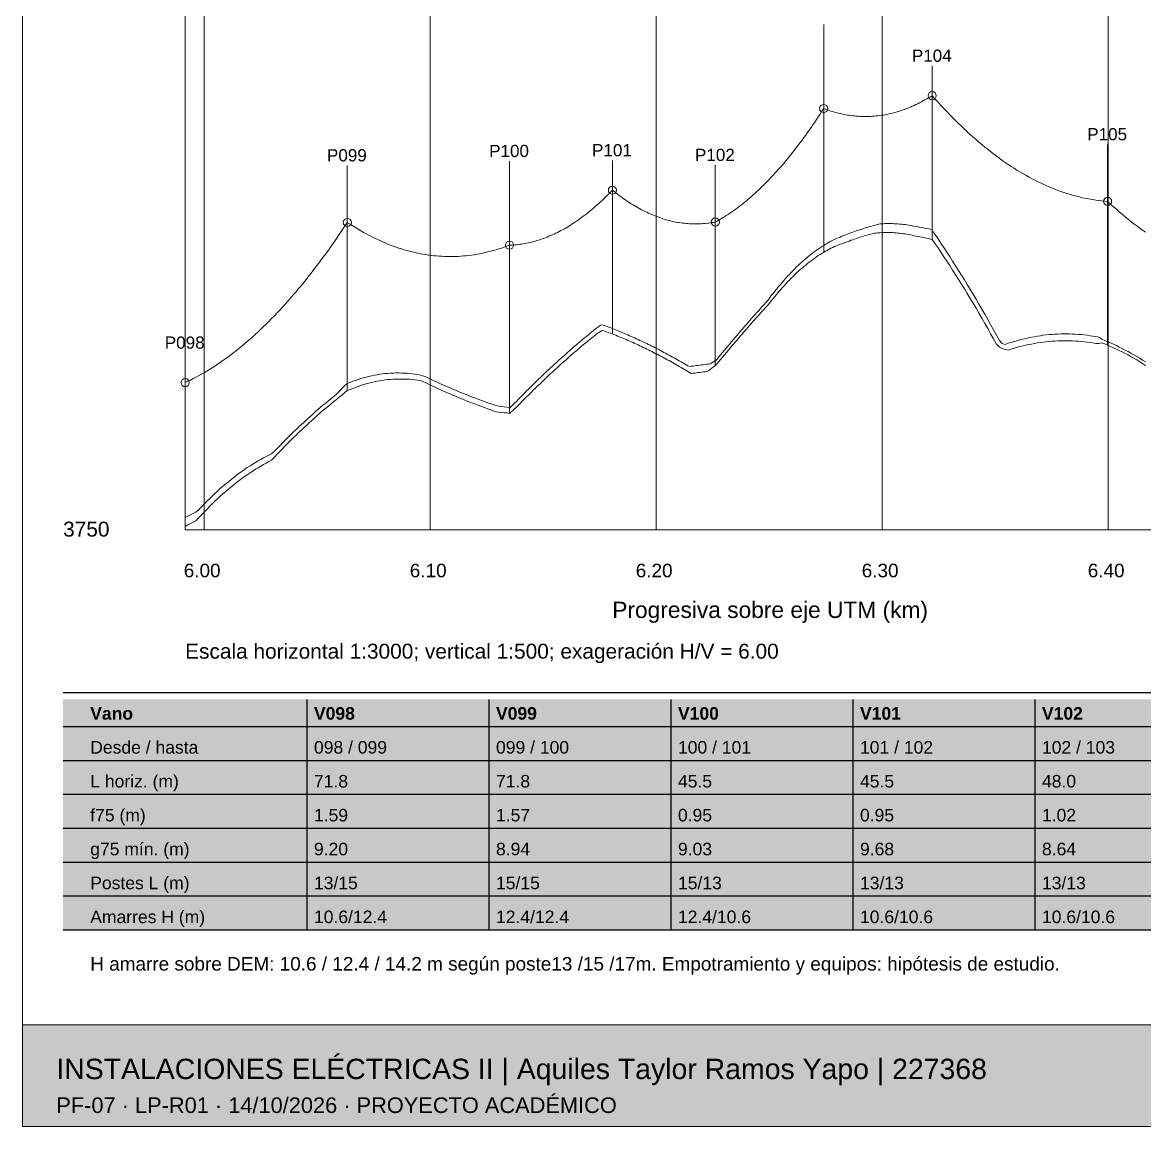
# Paper-space layout 'LP-PF-07' of a CAD drawing. Header units: metres, sheet in millimetres. Extents: x 8 to 412, y 8 to 290.
# Drawn here: x 8 to 173.5, y 8 to 170.8 of the extents above; entities that cross this region are included whole.
import ezdxf

# ---------------------------------------------------------------- set-up
doc = ezdxf.new("R2010")
doc.units = ezdxf.units.M
for name, color, linetype, lineweight, true_color in [('DETALLE', 7, 'Continuous', 13, 0x33434d), ('PERFIL_CONDUCTOR', 7, 'Continuous', 13, 0xc53643), ('PERFIL_TERRENO', 7, 'Continuous', 13, 0x976f49), ('PF_COTA', 7, 'Continuous', 0, 0x367db4), ('PF_EJE_DEM', 7, 'Continuous', 0, 0x53856e), ('PF_GRID', 7, 'Continuous', 0, 0xdee6ea), ('ROTULO', 7, 'Continuous', 13, 0x18364a)]:
    doc.layers.add(name, color=color, linetype=linetype, lineweight=lineweight, true_color=true_color)
doc.layers.add('PRESENTACION', color=7, linetype='Continuous')
doc.styles.add('Arial', font='arial.ttf')
doc.styles.add('Arial-Bold', font='arialbd.ttf')

psp = doc.layouts.new('LP-PF-07')

# ---------------------------------------------------------------- hatches: boundary and pattern name
at = {"layer": 'PRESENTACION', "true_color": 0xe6eef2}
psp.add_hatch(color=7, dxfattribs=at).paths.add_polyline_path([(14, 64), (404, 64), (404, 71), (14, 71)])
at = {"layer": 'PRESENTACION', "true_color": 0xf6f8fa}
psp.add_hatch(color=7, dxfattribs=at).paths.add_polyline_path([(14, 37), (404, 37), (404, 64), (14, 64)])
at = {"layer": 'PRESENTACION', "true_color": 0xeef4f7}
psp.add_hatch(color=7, dxfattribs=at).paths.add_polyline_path([(8, 8), (412, 8), (412, 23), (8, 23)])

# ---------------------------------------------------------------- linework, layer by layer
at = {"layer": 'DETALLE'}
for p, q in [((142.19, 138.82), (142.19, 160.02)), ((126.19, 136.93), (126.19, 158.13)), ((95.02, 124.88), (95.02, 146.08)), ((168.06, 123.24), (168.06, 144.44)), ((55.92, 116.53), (55.92, 141.33)), ((110.2, 120.19), (110.2, 141.39)), ((79.84, 113.17), (79.84, 137.97)), ((32, 96.51), (32, 117.71))]:
    psp.add_line(p, q, dxfattribs=at)
psp.add_lwpolyline([(32, 96), (284, 96), (284, 249), (32, 249)], close=True, dxfattribs=at)
for centre in [(142.19, 160.02), (126.19, 158.13), (95.02, 146.08), (168.06, 144.44), (55.92, 141.33), (110.2, 141.39), (79.84, 137.97), (32, 117.71)]:
    psp.add_circle(centre, 0.6, dxfattribs=at)
at = {"layer": 'PERFIL_CONDUCTOR'}
for points in [[(126.19, 158.13), (126.46, 158.03), (126.73, 157.94), (126.99, 157.84), (127.26, 157.76), (127.53, 157.67), (127.79, 157.6), (128.06, 157.52), (128.32, 157.45), (128.59, 157.39), (128.86, 157.33), (129.12, 157.27), (129.39, 157.22), (129.66, 157.17), (129.92, 157.13), (130.19, 157.09), (130.46, 157.06), (130.72, 157.03), (130.99, 157.01), (131.26, 156.99), (131.52, 156.97), (131.79, 156.96), (132.06, 156.95), (132.32, 156.95), (132.59, 156.95), (132.86, 156.96), (133.12, 156.97), (133.39, 156.99), (133.66, 157.01), (133.92, 157.03), (134.19, 157.06), (134.46, 157.09), (134.72, 157.13), (134.99, 157.17), (135.26, 157.22), (135.52, 157.27), (135.79, 157.33), (136.05, 157.39), (136.32, 157.46), (136.59, 157.52), (136.85, 157.6), (137.12, 157.68), (137.39, 157.76), (137.65, 157.85), (137.92, 157.94), (138.19, 158.04), (138.45, 158.14), (138.72, 158.24), (138.99, 158.35), (139.25, 158.47), (139.52, 158.59), (139.79, 158.71), (140.05, 158.84), (140.32, 158.97), (140.59, 159.11), (140.85, 159.25), (141.12, 159.39), (141.39, 159.54), (141.65, 159.7), (141.92, 159.86), (142.19, 160.02)], [(142.19, 160.02), (142.62, 159.53), (143.05, 159.06), (143.48, 158.59), (143.91, 158.12), (144.34, 157.67), (144.77, 157.22), (145.2, 156.78), (145.63, 156.35), (146.07, 155.93), (146.5, 155.51), (146.93, 155.1), (147.36, 154.7), (147.79, 154.31), (148.22, 153.92), (148.65, 153.54), (149.08, 153.17), (149.52, 152.81), (149.95, 152.45), (150.38, 152.11), (150.81, 151.77), (151.24, 151.44), (151.67, 151.11), (152.1, 150.79), (152.53, 150.48), (152.97, 150.18), (153.4, 149.89), (153.83, 149.6), (154.26, 149.33), (154.69, 149.05), (155.12, 148.79), (155.55, 148.54), (155.98, 148.29), (156.41, 148.05), (156.85, 147.81), (157.28, 147.59), (157.71, 147.37), (158.14, 147.16), (158.57, 146.96), (159, 146.76), (159.43, 146.58), (159.86, 146.4), (160.3, 146.23), (160.73, 146.06), (161.16, 145.91), (161.59, 145.76), (162.02, 145.62), (162.45, 145.48), (162.88, 145.36), (163.31, 145.24), (163.75, 145.13), (164.18, 145.02), (164.61, 144.93), (165.04, 144.84), (165.47, 144.76), (165.9, 144.69), (166.33, 144.62), (166.76, 144.56), (167.19, 144.51), (167.63, 144.47), (168.06, 144.44)], [(110.2, 141.39), (110.47, 141.54), (110.73, 141.68), (111, 141.84), (111.27, 142), (111.53, 142.16), (111.8, 142.33), (112.07, 142.5), (112.33, 142.68), (112.6, 142.86), (112.86, 143.05), (113.13, 143.24), (113.4, 143.43), (113.66, 143.63), (113.93, 143.84), (114.2, 144.04), (114.46, 144.26), (114.73, 144.47), (115, 144.7), (115.26, 144.92), (115.53, 145.15), (115.8, 145.39), (116.06, 145.63), (116.33, 145.88), (116.6, 146.12), (116.86, 146.38), (117.13, 146.64), (117.4, 146.9), (117.66, 147.17), (117.93, 147.44), (118.2, 147.71), (118.46, 148), (118.73, 148.28), (119, 148.57), (119.26, 148.87), (119.53, 149.17), (119.8, 149.47), (120.06, 149.78), (120.33, 150.09), (120.59, 150.41), (120.86, 150.73), (121.13, 151.06), (121.39, 151.39), (121.66, 151.72), (121.93, 152.06), (122.19, 152.41), (122.46, 152.76), (122.73, 153.11), (122.99, 153.47), (123.26, 153.83), (123.53, 154.2), (123.79, 154.57), (124.06, 154.95), (124.33, 155.33), (124.59, 155.72), (124.86, 156.11), (125.13, 156.51), (125.39, 156.91), (125.66, 157.31), (125.93, 157.72), (126.19, 158.13)], [(79.84, 137.97), (80.09, 137.98), (80.35, 138), (80.6, 138.02), (80.85, 138.04), (81.11, 138.07), (81.36, 138.1), (81.61, 138.13), (81.87, 138.17), (82.12, 138.22), (82.37, 138.27), (82.62, 138.32), (82.88, 138.37), (83.13, 138.44), (83.38, 138.5), (83.64, 138.57), (83.89, 138.64), (84.14, 138.72), (84.4, 138.8), (84.65, 138.89), (84.9, 138.98), (85.15, 139.08), (85.41, 139.17), (85.66, 139.28), (85.91, 139.39), (86.17, 139.5), (86.42, 139.61), (86.67, 139.73), (86.93, 139.86), (87.18, 139.99), (87.43, 140.12), (87.68, 140.26), (87.94, 140.4), (88.19, 140.54), (88.44, 140.69), (88.7, 140.85), (88.95, 141), (89.2, 141.17), (89.45, 141.33), (89.71, 141.5), (89.96, 141.68), (90.21, 141.86), (90.47, 142.04), (90.72, 142.23), (90.97, 142.42), (91.23, 142.62), (91.48, 142.82), (91.73, 143.03), (91.98, 143.23), (92.24, 143.45), (92.49, 143.67), (92.74, 143.89), (93, 144.11), (93.25, 144.35), (93.5, 144.58), (93.76, 144.82), (94.01, 145.06), (94.26, 145.31), (94.51, 145.56), (94.77, 145.82), (95.02, 146.08)], [(95.02, 146.08), (95.27, 145.88), (95.53, 145.68), (95.78, 145.48), (96.03, 145.29), (96.29, 145.11), (96.54, 144.92), (96.79, 144.75), (97.04, 144.57), (97.3, 144.4), (97.55, 144.24), (97.8, 144.08), (98.06, 143.92), (98.31, 143.77), (98.56, 143.62), (98.82, 143.48), (99.07, 143.34), (99.32, 143.2), (99.57, 143.07), (99.83, 142.95), (100.08, 142.82), (100.33, 142.71), (100.59, 142.59), (100.84, 142.48), (101.09, 142.38), (101.35, 142.28), (101.6, 142.18), (101.85, 142.09), (102.1, 142), (102.36, 141.91), (102.61, 141.83), (102.86, 141.76), (103.12, 141.68), (103.37, 141.62), (103.62, 141.55), (103.87, 141.49), (104.13, 141.44), (104.38, 141.39), (104.63, 141.34), (104.89, 141.3), (105.14, 141.26), (105.39, 141.23), (105.65, 141.2), (105.9, 141.17), (106.15, 141.15), (106.4, 141.14), (106.66, 141.12), (106.91, 141.12), (107.16, 141.11), (107.42, 141.11), (107.67, 141.12), (107.92, 141.12), (108.18, 141.14), (108.43, 141.15), (108.68, 141.17), (108.93, 141.2), (109.19, 141.23), (109.44, 141.26), (109.69, 141.3), (109.95, 141.34), (110.2, 141.39)], [(168.06, 144.44), (168.49, 144.04), (168.92, 143.65), (169.35, 143.27), (169.78, 142.89), (170.21, 142.53), (170.64, 142.17), (171.08, 141.82), (171.51, 141.48), (171.94, 141.14), (172.37, 140.81), (172.8, 140.49), (173.23, 140.18), (173.66, 139.88)], [(32, 117.71), (32.4, 117.9), (32.8, 118.09), (33.2, 118.29), (33.59, 118.5), (33.99, 118.71), (34.39, 118.94), (34.79, 119.16), (35.19, 119.4), (35.59, 119.64), (35.99, 119.89), (36.39, 120.15), (36.78, 120.41), (37.18, 120.68), (37.58, 120.96), (37.98, 121.24), (38.38, 121.53), (38.78, 121.83), (39.18, 122.14), (39.57, 122.45), (39.97, 122.77), (40.37, 123.09), (40.77, 123.43), (41.17, 123.77), (41.57, 124.11), (41.97, 124.47), (42.37, 124.83), (42.76, 125.2), (43.16, 125.57), (43.56, 125.96), (43.96, 126.35), (44.36, 126.74), (44.76, 127.15), (45.16, 127.56), (45.56, 127.98), (45.95, 128.4), (46.35, 128.83), (46.75, 129.27), (47.15, 129.72), (47.55, 130.17), (47.95, 130.63), (48.35, 131.1), (48.74, 131.57), (49.14, 132.05), (49.54, 132.54), (49.94, 133.04), (50.34, 133.54), (50.74, 134.05), (51.14, 134.57), (51.54, 135.09), (51.93, 135.62), (52.33, 136.16), (52.73, 136.71), (53.13, 137.26), (53.53, 137.82), (53.93, 138.39), (54.33, 138.96), (54.72, 139.54), (55.12, 140.13), (55.52, 140.73), (55.92, 141.33)], [(55.92, 141.33), (56.32, 141.07), (56.72, 140.81), (57.12, 140.57), (57.52, 140.32), (57.91, 140.09), (58.31, 139.86), (58.71, 139.64), (59.11, 139.43), (59.51, 139.23), (59.91, 139.03), (60.31, 138.84), (60.71, 138.65), (61.1, 138.47), (61.5, 138.3), (61.9, 138.14), (62.3, 137.98), (62.7, 137.83), (63.1, 137.69), (63.5, 137.55), (63.89, 137.42), (64.29, 137.3), (64.69, 137.19), (65.09, 137.08), (65.49, 136.98), (65.89, 136.88), (66.29, 136.8), (66.69, 136.72), (67.08, 136.64), (67.48, 136.58), (67.88, 136.52), (68.28, 136.47), (68.68, 136.42), (69.08, 136.38), (69.48, 136.35), (69.87, 136.33), (70.27, 136.31), (70.67, 136.3), (71.07, 136.29), (71.47, 136.3), (71.87, 136.31), (72.27, 136.32), (72.67, 136.35), (73.06, 136.38), (73.46, 136.42), (73.86, 136.46), (74.26, 136.51), (74.66, 136.57), (75.06, 136.64), (75.46, 136.71), (75.85, 136.79), (76.25, 136.88), (76.65, 136.97), (77.05, 137.07), (77.45, 137.18), (77.85, 137.29), (78.25, 137.42), (78.65, 137.54), (79.04, 137.68), (79.44, 137.82), (79.84, 137.97)]]:
    psp.add_lwpolyline(points, dxfattribs=at)
at = {"layer": 'PERFIL_TERRENO'}
for points in [[(126.19, 137.94), (126.46, 138.1), (126.73, 138.25), (126.99, 138.4), (127.26, 138.55), (127.53, 138.69), (127.79, 138.82), (128.06, 138.94), (128.32, 139.06), (128.59, 139.17), (128.86, 139.28), (129.12, 139.39), (129.39, 139.49), (129.66, 139.6), (129.92, 139.7), (130.19, 139.8), (130.46, 139.89), (130.72, 139.99), (130.99, 140.08), (131.26, 140.17), (131.52, 140.26), (131.79, 140.35), (132.06, 140.43), (132.32, 140.51), (132.59, 140.59), (132.86, 140.67), (133.12, 140.75), (133.39, 140.82), (133.66, 140.9), (133.92, 140.97), (134.19, 141.03), (134.46, 141.1), (134.72, 141.12), (134.99, 141.14), (135.26, 141.15), (135.52, 141.16), (135.79, 141.16), (136.05, 141.16), (136.32, 141.15), (136.59, 141.14), (136.85, 141.13), (137.12, 141.11), (137.39, 141.09), (137.65, 141.07), (137.92, 141.04), (138.19, 141.01), (138.45, 140.97), (138.72, 140.93), (138.99, 140.88), (139.25, 140.83), (139.52, 140.78), (139.79, 140.72), (140.05, 140.67), (140.32, 140.63), (140.59, 140.58), (140.85, 140.54), (141.12, 140.49), (141.39, 140.44), (141.65, 140.38), (141.92, 140.33), (142.19, 140.27)], [(142.19, 140.15), (142.62, 139.53), (143.05, 138.9), (143.48, 138.26), (143.91, 137.61), (144.34, 136.95), (144.77, 136.29), (145.2, 135.62), (145.63, 134.95), (146.07, 134.26), (146.5, 133.57), (146.93, 132.87), (147.36, 132.17), (147.79, 131.45), (148.22, 130.73), (148.65, 130.01), (149.08, 129.27), (149.52, 128.53), (149.95, 127.78), (150.38, 127.03), (150.81, 126.26), (151.24, 125.49), (151.67, 124.71), (152.1, 123.93), (152.53, 123.48), (152.97, 123.35), (153.4, 123.5), (153.83, 123.64), (154.26, 123.77), (154.69, 123.89), (155.12, 124.01), (155.55, 124.12), (155.98, 124.22), (156.41, 124.32), (156.85, 124.4), (157.28, 124.48), (157.71, 124.56), (158.14, 124.62), (158.57, 124.68), (159, 124.73), (159.43, 124.78), (159.86, 124.81), (160.3, 124.84), (160.73, 124.87), (161.16, 124.88), (161.59, 124.89), (162.02, 124.89), (162.45, 124.88), (162.88, 124.87), (163.31, 124.85), (163.75, 124.82), (164.18, 124.78), (164.61, 124.74), (165.04, 124.69), (165.47, 124.63), (165.9, 124.57), (166.33, 124.5), (166.76, 124.42), (167.19, 124.09), (167.63, 123.92), (168.06, 123.74)], [(110.2, 120.86), (110.47, 121.18), (110.73, 121.51), (111, 121.83), (111.27, 122.15), (111.53, 122.47), (111.8, 122.79), (112.07, 123.11), (112.33, 123.42), (112.6, 123.74), (112.86, 124.05), (113.13, 124.37), (113.4, 124.68), (113.66, 124.99), (113.93, 125.3), (114.2, 125.61), (114.46, 125.92), (114.73, 126.23), (115, 126.53), (115.26, 126.84), (115.53, 127.14), (115.8, 127.45), (116.06, 127.75), (116.33, 128.05), (116.6, 128.35), (116.86, 128.65), (117.13, 128.95), (117.4, 129.25), (117.66, 129.54), (117.93, 129.84), (118.2, 130.18), (118.46, 130.53), (118.73, 130.87), (119, 131.21), (119.26, 131.54), (119.53, 131.86), (119.8, 132.18), (120.06, 132.49), (120.33, 132.8), (120.59, 133.1), (120.86, 133.39), (121.13, 133.67), (121.39, 133.95), (121.66, 134.23), (121.93, 134.5), (122.19, 134.76), (122.46, 135.01), (122.73, 135.26), (122.99, 135.51), (123.26, 135.74), (123.53, 135.97), (123.79, 136.2), (124.06, 136.41), (124.33, 136.63), (124.59, 136.83), (124.86, 137.03), (125.13, 137.23), (125.39, 137.41), (125.66, 137.59), (125.93, 137.77), (126.19, 137.94)], [(79.84, 113.96), (80.09, 114.18), (80.35, 114.42), (80.6, 114.68), (80.85, 114.94), (81.11, 115.2), (81.36, 115.46), (81.61, 115.71), (81.87, 115.97), (82.12, 116.22), (82.37, 116.48), (82.62, 116.73), (82.88, 116.98), (83.13, 117.23), (83.38, 117.48), (83.64, 117.72), (83.89, 117.97), (84.14, 118.21), (84.4, 118.46), (84.65, 118.7), (84.9, 118.94), (85.15, 119.18), (85.41, 119.42), (85.66, 119.65), (85.91, 119.89), (86.17, 120.13), (86.42, 120.36), (86.67, 120.59), (86.93, 120.82), (87.18, 121.05), (87.43, 121.28), (87.68, 121.51), (87.94, 121.73), (88.19, 121.96), (88.44, 122.18), (88.7, 122.4), (88.95, 122.62), (89.2, 122.84), (89.45, 123.06), (89.71, 123.28), (89.96, 123.5), (90.21, 123.71), (90.47, 123.93), (90.72, 124.14), (90.97, 124.35), (91.23, 124.56), (91.48, 124.77), (91.73, 124.98), (91.98, 125.18), (92.24, 125.39), (92.49, 125.59), (92.74, 125.79), (93, 125.99), (93.25, 126.19), (93.5, 126.22), (93.76, 126.15), (94.01, 126.06), (94.26, 125.97), (94.51, 125.87), (94.77, 125.77), (95.02, 125.68)], [(95.02, 125.68), (95.27, 125.58), (95.53, 125.48), (95.78, 125.38), (96.03, 125.27), (96.29, 125.17), (96.54, 125.06), (96.79, 124.96), (97.04, 124.85), (97.3, 124.74), (97.55, 124.63), (97.8, 124.52), (98.06, 124.41), (98.31, 124.29), (98.56, 124.18), (98.82, 124.06), (99.07, 123.94), (99.32, 123.83), (99.57, 123.71), (99.83, 123.58), (100.08, 123.46), (100.33, 123.34), (100.59, 123.21), (100.84, 123.09), (101.09, 122.96), (101.35, 122.83), (101.6, 122.7), (101.85, 122.57), (102.1, 122.44), (102.36, 122.31), (102.61, 122.17), (102.86, 122.03), (103.12, 121.9), (103.37, 121.76), (103.62, 121.62), (103.87, 121.48), (104.13, 121.34), (104.38, 121.19), (104.63, 121.05), (104.89, 120.9), (105.14, 120.76), (105.39, 120.61), (105.65, 120.46), (105.9, 120.31), (106.15, 120.16), (106.4, 120.08), (106.66, 120.12), (106.91, 120.15), (107.16, 120.18), (107.42, 120.22), (107.67, 120.25), (107.92, 120.28), (108.18, 120.32), (108.43, 120.35), (108.68, 120.38), (108.93, 120.41), (109.19, 120.45), (109.44, 120.48), (109.69, 120.6), (109.95, 120.78), (110.2, 120.97)], [(168.06, 123.74), (168.49, 123.55), (168.92, 123.36), (169.35, 123.16), (169.78, 122.95), (170.21, 122.74), (170.64, 122.51), (171.08, 122.28), (171.51, 122.05), (171.94, 121.8), (172.37, 121.55), (172.8, 121.29), (173.23, 121.03), (173.66, 120.75)], [(32, 97.82), (32.4, 98.02), (32.8, 98.22), (33.2, 98.42), (33.59, 98.62), (33.99, 98.96), (34.39, 99.38), (34.79, 99.79), (35.19, 100.2), (35.59, 100.59), (35.99, 100.97), (36.39, 101.35), (36.78, 101.72), (37.18, 102.07), (37.58, 102.42), (37.98, 102.76), (38.38, 103.1), (38.78, 103.42), (39.18, 103.73), (39.57, 104.04), (39.97, 104.34), (40.37, 104.62), (40.77, 104.9), (41.17, 105.17), (41.57, 105.43), (41.97, 105.69), (42.37, 105.93), (42.76, 106.16), (43.16, 106.39), (43.56, 106.61), (43.96, 106.82), (44.36, 107.02), (44.76, 107.21), (45.16, 107.58), (45.56, 107.99), (45.95, 108.4), (46.35, 108.81), (46.75, 109.21), (47.15, 109.6), (47.55, 110), (47.95, 110.38), (48.35, 110.77), (48.74, 111.15), (49.14, 111.52), (49.54, 111.89), (49.94, 112.26), (50.34, 112.62), (50.74, 112.97), (51.14, 113.33), (51.54, 113.67), (51.93, 114.02), (52.33, 114.36), (52.73, 114.69), (53.13, 115.02), (53.53, 115.35), (53.93, 115.67), (54.33, 115.99), (54.72, 116.41), (55.12, 116.82), (55.52, 117.21), (55.92, 117.58)], [(55.92, 117.58), (56.32, 117.74), (56.72, 117.9), (57.12, 118.04), (57.52, 118.17), (57.91, 118.3), (58.31, 118.41), (58.71, 118.52), (59.11, 118.62), (59.51, 118.71), (59.91, 118.79), (60.31, 118.87), (60.71, 118.93), (61.1, 118.98), (61.5, 119.03), (61.9, 119.07), (62.3, 119.1), (62.7, 119.12), (63.1, 119.13), (63.5, 119.13), (63.89, 119.12), (64.29, 119.11), (64.69, 119.08), (65.09, 119.05), (65.49, 119.01), (65.89, 118.96), (66.29, 118.9), (66.69, 118.83), (67.08, 118.73), (67.48, 118.54), (67.88, 118.35), (68.28, 118.17), (68.68, 117.98), (69.08, 117.8), (69.48, 117.62), (69.87, 117.44), (70.27, 117.26), (70.67, 117.09), (71.07, 116.92), (71.47, 116.75), (71.87, 116.58), (72.27, 116.42), (72.67, 116.26), (73.06, 116.09), (73.46, 115.94), (73.86, 115.78), (74.26, 115.63), (74.66, 115.47), (75.06, 115.33), (75.46, 115.18), (75.85, 115.03), (76.25, 114.89), (76.65, 114.75), (77.05, 114.61), (77.45, 114.47), (77.85, 114.34), (78.25, 114.24), (78.65, 114.19), (79.04, 114.15), (79.44, 114.09), (79.84, 114.03)]]:
    psp.add_lwpolyline(points, dxfattribs=at)
at = {"layer": 'PF_COTA'}
for p, q in [((126.19, 158.13), (126.19, 170.53)), ((142.19, 160.02), (142.19, 164.42)), ((168.06, 144.44), (168.06, 152.84)), ((55.92, 141.33), (55.92, 149.73)), ((79.84, 137.97), (79.84, 150.37)), ((95.02, 146.08), (95.02, 150.48)), ((110.2, 141.39), (110.2, 149.79)), ((32, 117.71), (32, 122.11))]:
    psp.add_line(p, q, dxfattribs=at)
at = {"layer": 'PF_EJE_DEM'}
for points in [[(126.19, 136.93), (126.46, 137.09), (126.73, 137.23), (126.99, 137.38), (127.26, 137.51), (127.53, 137.64), (127.79, 137.76), (128.06, 137.88), (128.32, 137.99), (128.59, 138.1), (128.86, 138.19), (129.12, 138.29), (129.39, 138.39), (129.66, 138.49), (129.92, 138.59), (130.19, 138.69), (130.46, 138.78), (130.72, 138.87), (130.99, 138.96), (131.26, 139.05), (131.52, 139.14), (131.79, 139.22), (132.06, 139.3), (132.32, 139.38), (132.59, 139.46), (132.86, 139.54), (133.12, 139.61), (133.39, 139.68), (133.66, 139.73), (133.92, 139.76), (134.19, 139.78), (134.46, 139.8), (134.72, 139.82), (134.99, 139.83), (135.26, 139.83), (135.52, 139.84), (135.79, 139.83), (136.05, 139.83), (136.32, 139.82), (136.59, 139.8), (136.85, 139.79), (137.12, 139.76), (137.39, 139.74), (137.65, 139.71), (137.92, 139.67), (138.19, 139.63), (138.45, 139.59), (138.72, 139.54), (138.99, 139.49), (139.25, 139.43), (139.52, 139.37), (139.79, 139.31), (140.05, 139.25), (140.32, 139.2), (140.59, 139.15), (140.85, 139.1), (141.12, 139.05), (141.39, 139), (141.65, 138.94), (141.92, 138.88), (142.19, 138.82)], [(142.19, 138.82), (142.62, 138.19), (143.05, 137.56), (143.48, 136.92), (143.91, 136.27), (144.34, 135.62), (144.77, 134.96), (145.2, 134.29), (145.63, 133.61), (146.07, 132.93), (146.5, 132.24), (146.93, 131.54), (147.36, 130.83), (147.79, 130.12), (148.22, 129.4), (148.65, 128.67), (149.08, 127.94), (149.52, 127.19), (149.95, 126.44), (150.38, 125.69), (150.81, 124.92), (151.24, 124.15), (151.67, 123.37), (152.1, 122.91), (152.53, 122.76), (152.97, 122.6), (153.4, 122.5), (153.83, 122.64), (154.26, 122.77), (154.69, 122.89), (155.12, 123.01), (155.55, 123.12), (155.98, 123.22), (156.41, 123.32), (156.85, 123.4), (157.28, 123.48), (157.71, 123.56), (158.14, 123.62), (158.57, 123.68), (159, 123.73), (159.43, 123.78), (159.86, 123.81), (160.3, 123.84), (160.73, 123.86), (161.16, 123.88), (161.59, 123.89), (162.02, 123.89), (162.45, 123.88), (162.88, 123.87), (163.31, 123.84), (163.75, 123.82), (164.18, 123.78), (164.61, 123.74), (165.04, 123.69), (165.47, 123.63), (165.9, 123.56), (166.33, 123.49), (166.76, 123.46), (167.19, 123.59), (167.63, 123.41), (168.06, 123.24)], [(110.2, 120.19), (110.47, 120.51), (110.73, 120.83), (111, 121.15), (111.27, 121.47), (111.53, 121.79), (111.8, 122.11), (112.07, 122.43), (112.33, 122.74), (112.6, 123.06), (112.86, 123.37), (113.13, 123.68), (113.4, 123.99), (113.66, 124.3), (113.93, 124.61), (114.2, 124.92), (114.46, 125.23), (114.73, 125.53), (115, 125.84), (115.26, 126.14), (115.53, 126.45), (115.8, 126.75), (116.06, 127.05), (116.33, 127.35), (116.6, 127.65), (116.86, 127.95), (117.13, 128.24), (117.4, 128.54), (117.66, 128.83), (117.93, 129.13), (118.2, 129.43), (118.46, 129.77), (118.73, 130.11), (119, 130.43), (119.26, 130.75), (119.53, 131.07), (119.8, 131.38), (120.06, 131.68), (120.33, 131.98), (120.59, 132.27), (120.86, 132.55), (121.13, 132.83), (121.39, 133.1), (121.66, 133.37), (121.93, 133.63), (122.19, 133.88), (122.46, 134.13), (122.73, 134.37), (122.99, 134.6), (123.26, 134.83), (123.53, 135.05), (123.79, 135.27), (124.06, 135.48), (124.33, 135.68), (124.59, 135.88), (124.86, 136.07), (125.13, 136.26), (125.39, 136.43), (125.66, 136.61), (125.93, 136.77), (126.19, 136.93)], [(79.84, 113.17), (80.09, 113.39), (80.35, 113.61), (80.6, 113.82), (80.85, 114.08), (81.11, 114.34), (81.36, 114.6), (81.61, 114.86), (81.87, 115.11), (82.12, 115.37), (82.37, 115.62), (82.62, 115.87), (82.88, 116.12), (83.13, 116.37), (83.38, 116.62), (83.64, 116.86), (83.89, 117.11), (84.14, 117.35), (84.4, 117.6), (84.65, 117.84), (84.9, 118.08), (85.15, 118.32), (85.41, 118.56), (85.66, 118.79), (85.91, 119.03), (86.17, 119.26), (86.42, 119.5), (86.67, 119.73), (86.93, 119.96), (87.18, 120.19), (87.43, 120.42), (87.68, 120.64), (87.94, 120.87), (88.19, 121.09), (88.44, 121.32), (88.7, 121.54), (88.95, 121.76), (89.2, 121.98), (89.45, 122.2), (89.71, 122.41), (89.96, 122.63), (90.21, 122.84), (90.47, 123.06), (90.72, 123.27), (90.97, 123.48), (91.23, 123.69), (91.48, 123.9), (91.73, 124.11), (91.98, 124.31), (92.24, 124.52), (92.49, 124.72), (92.74, 124.92), (93, 125.12), (93.25, 125.26), (93.5, 125.37), (93.76, 125.36), (94.01, 125.26), (94.26, 125.17), (94.51, 125.07), (94.77, 124.98), (95.02, 124.88)], [(95.02, 124.88), (95.27, 124.78), (95.53, 124.68), (95.78, 124.58), (96.03, 124.47), (96.29, 124.37), (96.54, 124.26), (96.79, 124.16), (97.04, 124.05), (97.3, 123.94), (97.55, 123.83), (97.8, 123.72), (98.06, 123.6), (98.31, 123.49), (98.56, 123.38), (98.82, 123.26), (99.07, 123.14), (99.32, 123.02), (99.57, 122.9), (99.83, 122.78), (100.08, 122.66), (100.33, 122.53), (100.59, 122.41), (100.84, 122.28), (101.09, 122.15), (101.35, 122.02), (101.6, 121.89), (101.85, 121.76), (102.1, 121.63), (102.36, 121.5), (102.61, 121.36), (102.86, 121.23), (103.12, 121.09), (103.37, 120.95), (103.62, 120.81), (103.87, 120.67), (104.13, 120.53), (104.38, 120.38), (104.63, 120.24), (104.89, 120.09), (105.14, 119.94), (105.39, 119.79), (105.65, 119.64), (105.9, 119.49), (106.15, 119.34), (106.4, 119.19), (106.66, 119.05), (106.91, 119.09), (107.16, 119.12), (107.42, 119.15), (107.67, 119.19), (107.92, 119.22), (108.18, 119.25), (108.43, 119.29), (108.68, 119.32), (108.93, 119.35), (109.19, 119.46), (109.44, 119.64), (109.69, 119.83), (109.95, 120.01), (110.2, 120.19)], [(168.06, 123.24), (168.49, 123.05), (168.92, 122.86), (169.35, 122.65), (169.78, 122.45), (170.21, 122.23), (170.64, 122.01), (171.08, 121.78), (171.51, 121.54), (171.94, 121.3), (172.37, 121.05), (172.8, 120.79), (173.23, 120.52), (173.66, 120.25)], [(55.92, 116.53), (56.32, 116.7), (56.72, 116.86), (57.12, 117.01), (57.52, 117.15), (57.91, 117.29), (58.31, 117.41), (58.71, 117.53), (59.11, 117.64), (59.51, 117.74), (59.91, 117.83), (60.31, 117.91), (60.71, 117.98), (61.1, 118.04), (61.5, 118.1), (61.9, 118.15), (62.3, 118.18), (62.7, 118.21), (63.1, 118.23), (63.5, 118.24), (63.89, 118.24), (64.29, 118.24), (64.69, 118.22), (65.09, 118.2), (65.49, 118.16), (65.89, 118.12), (66.29, 118.07), (66.69, 118.01), (67.08, 117.87), (67.48, 117.68), (67.88, 117.49), (68.28, 117.3), (68.68, 117.11), (69.08, 116.93), (69.48, 116.74), (69.87, 116.56), (70.27, 116.39), (70.67, 116.21), (71.07, 116.04), (71.47, 115.86), (71.87, 115.69), (72.27, 115.53), (72.67, 115.36), (73.06, 115.2), (73.46, 115.04), (73.86, 114.88), (74.26, 114.72), (74.66, 114.57), (75.06, 114.42), (75.46, 114.27), (75.85, 114.12), (76.25, 113.98), (76.65, 113.83), (77.05, 113.69), (77.45, 113.56), (77.85, 113.42), (78.25, 113.36), (78.65, 113.32), (79.04, 113.27), (79.44, 113.23), (79.84, 113.17)], [(32, 96.51), (32.4, 96.71), (32.8, 96.92), (33.2, 97.12), (33.59, 97.33), (33.99, 97.76), (34.39, 98.19), (34.79, 98.61), (35.19, 99.02), (35.59, 99.43), (35.99, 99.82), (36.39, 100.2), (36.78, 100.58), (37.18, 100.95), (37.58, 101.3), (37.98, 101.65), (38.38, 101.99), (38.78, 102.33), (39.18, 102.65), (39.57, 102.96), (39.97, 103.27), (40.37, 103.57), (40.77, 103.85), (41.17, 104.13), (41.57, 104.4), (41.97, 104.66), (42.37, 104.92), (42.76, 105.16), (43.16, 105.4), (43.56, 105.62), (43.96, 105.84), (44.36, 106.05), (44.76, 106.29), (45.16, 106.72), (45.56, 107.14), (45.95, 107.55), (46.35, 107.96), (46.75, 108.36), (47.15, 108.77), (47.55, 109.16), (47.95, 109.55), (48.35, 109.94), (48.74, 110.33), (49.14, 110.7), (49.54, 111.08), (49.94, 111.45), (50.34, 111.81), (50.74, 112.18), (51.14, 112.53), (51.54, 112.89), (51.93, 113.23), (52.33, 113.58), (52.73, 113.92), (53.13, 114.25), (53.53, 114.58), (53.93, 114.91), (54.33, 115.23), (54.72, 115.55), (55.12, 115.86), (55.52, 116.22), (55.92, 116.53)]]:
    psp.add_lwpolyline(points, dxfattribs=at)
at = {"layer": 'PF_GRID'}
for p, q in [((34.79, 96), (34.79, 249)), ((68.13, 96), (68.13, 249)), ((101.46, 96), (101.46, 249)), ((134.79, 96), (134.79, 249)), ((168.13, 96), (168.13, 249)), ((32, 96), (284, 96))]:
    psp.add_line(p, q, dxfattribs=at)
at = {"layer": 'PRESENTACION', "color": 254, "true_color": 0xdee6ea}
for p, q in [((14, 72), (404, 72)), ((50, 37), (50, 71)), ((76.85, 37), (76.85, 71)), ((103.69, 37), (103.69, 71)), ((130.54, 37), (130.54, 71)), ((157.38, 37), (157.38, 71)), ((14, 67), (404, 67)), ((14, 62), (404, 62)), ((14, 57), (404, 57)), ((14, 52), (404, 52)), ((14, 47), (404, 47)), ((14, 42), (404, 42)), ((14, 37), (404, 37))]:
    psp.add_line(p, q, dxfattribs=at)
at = {"layer": 'ROTULO'}
psp.add_line((8, 23), (412, 23), dxfattribs=at)
psp.add_lwpolyline([(8, 8), (412, 8), (412, 289), (8, 289)], close=True, dxfattribs=at)

# ---------------------------------------------------------------- texts
for s, height, style, p in [('P104', 1.8, 'Arial', (139.19, 165.02)), ('P105', 1.8, 'Arial', (165.06, 153.44)), ('P100', 1.8, 'Arial', (76.84, 150.97)), ('P101', 1.8, 'Arial', (92.02, 151.08)), ('P099', 1.8, 'Arial', (52.92, 150.33)), ('P102', 1.8, 'Arial', (107.2, 150.39)), ('P098', 1.8, 'Arial', (29, 122.71)), ('3750', 2.2, 'Arial', (14, 95)), ('6.00', 2, 'Arial', (31.79, 89)), ('6.10', 2, 'Arial', (65.13, 89)), ('6.20', 2, 'Arial', (98.46, 89)), ('6.30', 2, 'Arial', (131.79, 89)), ('6.40', 2, 'Arial', (165.13, 89)), ('Progresiva sobre eje UTM (km)', 2.4, 'Arial', (95, 83)), ('Escala horizontal 1:3000; vertical 1:500; exageración H/V = 6.00', 2.2, 'Arial', (32, 77)), ('Vano', 1.85, 'Arial-Bold', (18, 68)), ('V098', 1.85, 'Arial-Bold', (51, 68)), ('V099', 1.85, 'Arial-Bold', (77.85, 68)), ('V100', 1.85, 'Arial-Bold', (104.69, 68)), ('V101', 1.85, 'Arial-Bold', (131.54, 68)), ('V102', 1.85, 'Arial-Bold', (158.38, 68)), ('Desde / hasta', 1.85, 'Arial', (18, 63)), ('098 / 099', 1.85, 'Arial', (51, 63)), ('099 / 100', 1.85, 'Arial', (77.85, 63)), ('100 / 101', 1.85, 'Arial', (104.69, 63)), ('101 / 102', 1.85, 'Arial', (131.54, 63)), ('102 / 103', 1.85, 'Arial', (158.38, 63)), ('L horiz. (m)', 1.85, 'Arial', (18, 58)), ('71.8', 1.85, 'Arial', (51, 58)), ('71.8', 1.85, 'Arial', (77.85, 58)), ('45.5', 1.85, 'Arial', (104.69, 58)), ('45.5', 1.85, 'Arial', (131.54, 58)), ('48.0', 1.85, 'Arial', (158.38, 58)), ('f75 (m)', 1.85, 'Arial', (18, 53)), ('1.59', 1.85, 'Arial', (51, 53)), ('1.57', 1.85, 'Arial', (77.85, 53)), ('0.95', 1.85, 'Arial', (104.69, 53)), ('0.95', 1.85, 'Arial', (131.54, 53)), ('1.02', 1.85, 'Arial', (158.38, 53)), ('g75 mín. (m)', 1.85, 'Arial', (18, 48)), ('9.20', 1.85, 'Arial', (51, 48)), ('8.94', 1.85, 'Arial', (77.85, 48)), ('9.03', 1.85, 'Arial', (104.69, 48)), ('9.68', 1.85, 'Arial', (131.54, 48)), ('8.64', 1.85, 'Arial', (158.38, 48)), ('Postes L (m)', 1.85, 'Arial', (18, 43)), ('13/15', 1.85, 'Arial', (51, 43)), ('15/15', 1.85, 'Arial', (77.85, 43)), ('15/13', 1.85, 'Arial', (104.69, 43)), ('13/13', 1.85, 'Arial', (131.54, 43)), ('13/13', 1.85, 'Arial', (158.38, 43)), ('Amarres H (m)', 1.85, 'Arial', (18, 38)), ('10.6/12.4', 1.85, 'Arial', (51, 38)), ('12.4/12.4', 1.85, 'Arial', (77.85, 38)), ('12.4/10.6', 1.85, 'Arial', (104.69, 38)), ('10.6/10.6', 1.85, 'Arial', (131.54, 38)), ('10.6/10.6', 1.85, 'Arial', (158.38, 38)), ('H amarre sobre DEM: 10.6 / 12.4 / 14.2 m según poste13 /15 /17m. Empotramiento y equipos: hipótesis de estudio.', 2, 'Arial', (18, 31)), ('INSTALACIONES ELÉCTRICAS II | Aquiles Taylor Ramos Yapo | 227368', 3, 'Arial', (13, 15)), ('PF-07 · LP-R01 · 14/10/2026 · PROYECTO ACADÉMICO', 2.3, 'Arial', (13, 10))]:
    psp.add_text(s, height=height, dxfattribs=dict(at, style=style)).set_placement(p)

doc.saveas('drawing.dxf')
